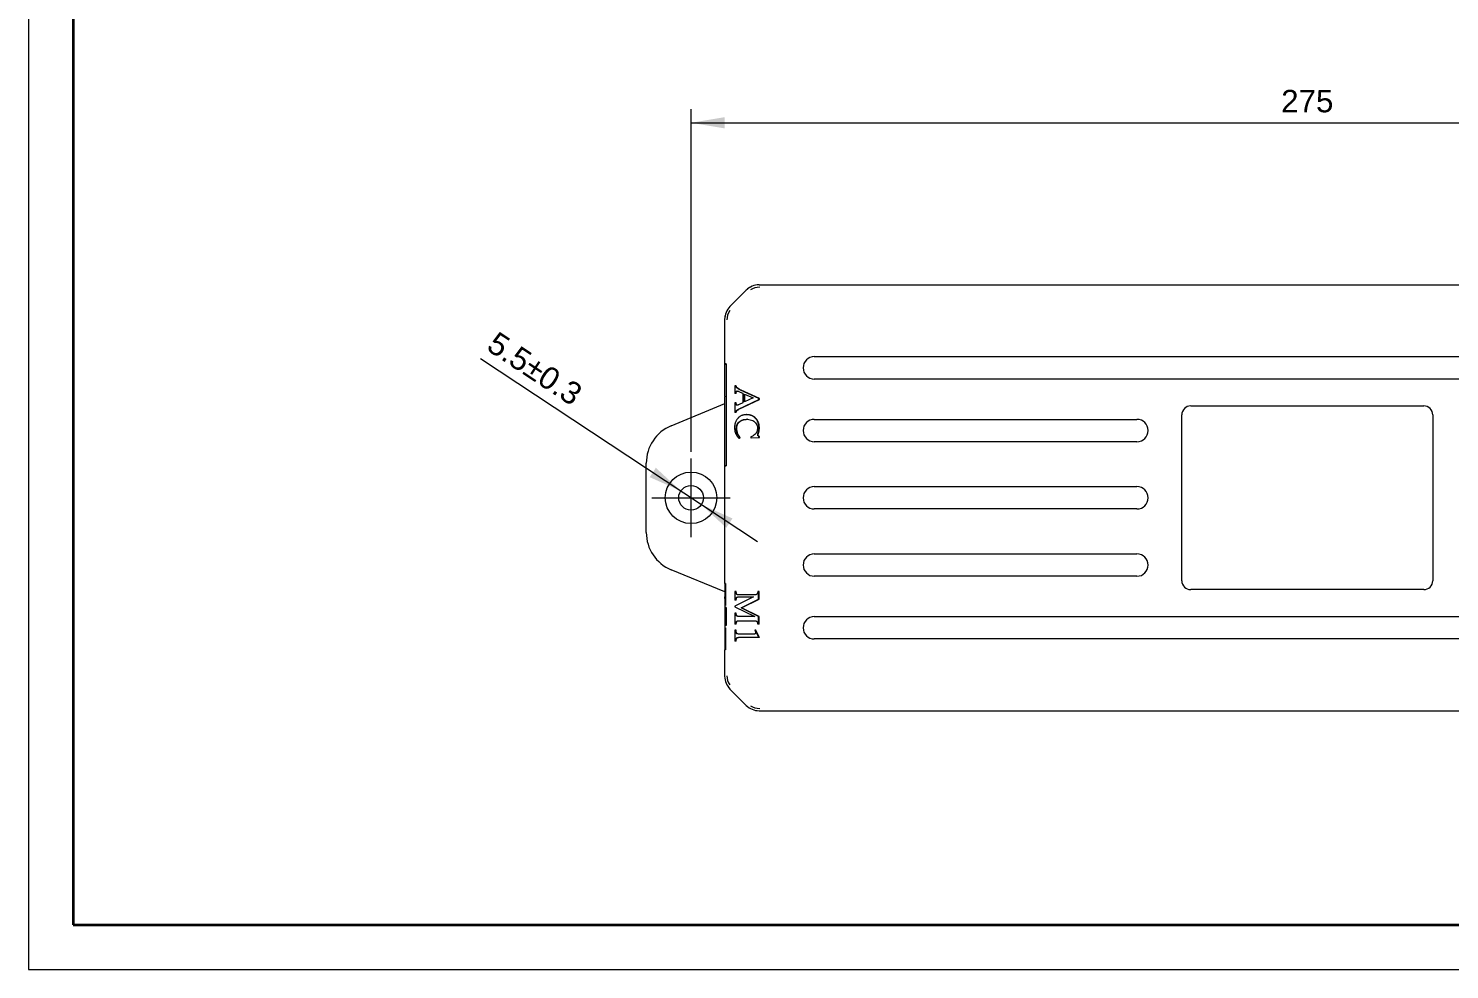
# Model space of a CAD drawing. Header units: millimetres. Extents: x -297 to 297, y -210 to 210.
# Drawn here: x -297 to 20.1, y -210 to 0 of the extents above; entities that cross this region are included whole.
import ezdxf

# ---------------------------------------------------------------- set-up
doc = ezdxf.new("R2010")
doc.units = ezdxf.units.MM
doc.layers.get('0').update_dxf_attribs({"lineweight": 20})
doc.layers.add('粗实线层', color=7, linetype='Continuous', lineweight=35)
doc.layers.add('细实线层', color=7, linetype='Continuous', lineweight=18)
doc.styles.add('标准', font='')
doc.styles.get('标准').set_extended_font_data('arial')
doc.dimstyles.new('标准', dxfattribs={"dimscale": 1.5, "dimtxt": 3.333333, "dimasz": 5, "dimexe": 2, "dimexo": 1, "dimgap": 1.5, "dimtad": 1, "dimdec": 1, "dimdsep": 46, "dimtxsty": '标准', "dimcen": 2.5, "dimdle": 10, "dimclrd": 256, "dimclre": 256, "dimclrt": 7, "dimadec": 0, "dimazin": 0, "dimtfac": 0.714286, "dimtdec": 1, "dimtmove": 0, "dimatfit": 3, "dimfxl": 0, "dimtolj": 1, "dimarcsym": 0})
doc.dimstyles.new('标准$0', dxfattribs={"dimscale": 1.5, "dimtxt": 3.333333, "dimasz": 5, "dimexe": 2, "dimexo": 1, "dimgap": 1.5, "dimtad": 1, "dimdec": 1, "dimdsep": 46, "dimtxsty": '标准', "dimcen": 2.5, "dimdle": 10, "dimclrd": 256, "dimclre": 256, "dimclrt": 7, "dimadec": 0, "dimazin": 0, "dimtfac": 0.714286, "dimtdec": 1, "dimtmove": 0, "dimatfit": 3, "dimfxl": 0, "dimtolj": 1, "dimarcsym": 0})

# ---------------------------------------------------------------- blocks, each defined once
blk = doc.blocks.new('*X8')
for points in [[(-149.14, -21.05), (-141.64, -19.8), (-141.64, -22.3)], [(125.86, -21.05), (118.36, -19.8), (118.36, -22.3)]]:
    blk.add_hatch(color=256).paths.add_polyline_path(points, flags=0)
at = {"linetype": 'Continuous'}
for p, q in [((-149.14, -94.48), (-149.14, -18.05)), ((125.86, -94.73), (125.86, -18.05))]:
    blk.add_line(p, q, dxfattribs=at)
blk.add_line((-149.14, -21.05), (125.86, -21.05))
at = {"color": 7, "linetype": 'Continuous', "insert": (-11.64, -16.25), "char_height": 5, "width": 22.3399, "attachment_point": 5, "style": '标准'}
blk.add_mtext('275', dxfattribs=at)
blk = doc.blocks.new('*X12')
for points in [[(-151.43, -103.21), (-157, -98.04), (-158.38, -100.12)], [(-146.85, -106.25), (-139.9, -109.34), (-141.28, -111.43)]]:
    blk.add_hatch(color=256).paths.add_polyline_path(points, flags=0)
blk.add_line((-196.1, -73.68), (-134.33, -114.52))
at = {"color": 7, "linetype": 'Continuous', "insert": (-184.01, -75.92), "char_height": 5, "width": 45.282, "attachment_point": 5, "rotation": 326.5323, "style": '标准'}
blk.add_mtext('5.5%%P0.3', dxfattribs=at)
blk = doc.blocks.new('$CAXA_FRAME_13B17AC1$')
at = {"layer": '粗实线层'}
for p, q in [((-287, 200), (-287, -200)), ((-287, -200), (287, -200))]:
    blk.add_line(p, q, dxfattribs=at)
at = {"layer": '细实线层'}
for p, q in [((-297, 210), (-297, -210)), ((-297, -210), (297, -210))]:
    blk.add_line(p, q, dxfattribs=at)

msp = doc.modelspace()

# ---------------------------------------------------------------- linework, layer by layer
at = {"color": 7, "linetype": 'Continuous'}
for p, q in [((-140.47, -62.06), (-136.81, -58.4)), ((-133.98, -57.23), (110.7, -57.23)), ((-141.64, -74.83), (-141.64, -64.89)), ((-141.3, -74.83), (-141.64, -74.83)), ((-141.64, -82.05), (-141.64, -74.88)), ((-141.64, -74.88), (-141.3, -74.88)), ((-141.3, -74.83), (-141.3, -97.63)), ((-121.64, -73.23), (98.36, -73.23)), ((98.36, -78.23), (-121.64, -78.23)), ((-139.36, -79.73), (-139.36, -81.47)), ((-139.07, -79.73), (-139.36, -79.73)), ((-139.07, -81.47), (-139.36, -81.47)), ((-138.16, -81.13), (-137.6, -81.39)), ((-133.99, -82.59), (-138.08, -80.7)), ((-133.9, -82.59), (-137.99, -80.7)), ((-137.6, -81.39), (-137.6, -83.51)), ((-137.22, -83.33), (-137.22, -81.58)), ((-137.22, -81.58), (-135.27, -82.46)), ((-137.13, -83.29), (-137.13, -81.62)), ((-153.58, -88.68), (-141.59, -83.71)), ((-141.59, -97.58), (-141.59, -82.61)), ((-139.36, -83.51), (-139.36, -85.73)), ((-139.07, -83.51), (-139.36, -83.51)), ((-138.54, -84.97), (-133.99, -82.81)), ((-138.45, -84.97), (-133.9, -82.81)), ((-137.6, -83.51), (-138.44, -83.92)), ((-135.27, -82.46), (-137.22, -83.33)), ((-133.99, -82.81), (-133.99, -82.59)), ((-133.9, -82.59), (-133.99, -82.59)), ((-133.9, -82.81), (-133.99, -82.81)), ((-133.9, -82.81), (-133.9, -82.59)), ((-37.64, -84.23), (14.36, -84.23)), ((-139.07, -85.73), (-139.36, -85.73)), ((-121.64, -87.23), (-49.64, -87.23)), ((-39.64, -123.23), (-39.64, -86.23)), ((16.36, -86.23), (16.36, -123.23)), ((-138.42, -91.47), (-138.25, -91.29)), ((-138.33, -91.47), (-138.16, -91.29)), ((-138.16, -91.29), (-138.25, -91.29)), ((-135.81, -91.13), (-135.78, -91.35)), ((-135.78, -91.35), (-133.99, -91.27)), ((-135.69, -91.35), (-133.9, -91.27)), ((-133.99, -91.27), (-133.99, -91.09)), ((-133.9, -91.09), (-133.99, -91.09)), ((-133.9, -91.27), (-133.99, -91.27)), ((-133.9, -91.27), (-133.9, -91.09)), ((-49.64, -92.23), (-121.64, -92.23)), ((-159.14, -112.47), (-159.14, -96.99)), ((-149.14, -113.48), (-149.14, -95.98)), ((-141.64, -123.83), (-141.64, -97.63)), ((-141.3, -97.63), (-141.64, -97.63)), ((-141.59, -97.58), (-141.3, -97.58)), ((-121.64, -102.23), (-49.64, -102.23)), ((-157.89, -104.73), (-140.39, -104.73)), ((-49.64, -107.23), (-121.64, -107.23)), ((-121.64, -117.23), (-49.64, -117.23)), ((-141.59, -125.75), (-153.58, -120.78)), ((-49.64, -122.23), (-121.64, -122.23)), ((-141.43, -123.83), (-141.64, -123.83)), ((-141.59, -123.88), (-141.59, -126.85)), ((-141.43, -123.88), (-141.59, -123.88)), ((-141.43, -123.83), (-141.43, -128.73)), ((-139.36, -125.64), (-139.36, -127.6)), ((-139.07, -125.64), (-139.36, -125.64)), ((-135.19, -126.83), (-139.36, -128.94)), ((-135.12, -126.4), (-138.31, -126.4)), ((-138.31, -126.83), (-135.19, -126.83)), ((-133.98, -125.64), (-134.27, -125.64)), ((-134.07, -127.32), (-134.07, -125.64)), ((-133.98, -127.32), (-133.98, -125.64)), ((14.36, -125.23), (-37.64, -125.23)), ((-141.64, -127.41), (-141.64, -138.58)), ((-141.33, -129.23), (-141.43, -129.23)), ((-141.33, -129.23), (-141.33, -133.23)), ((-139.07, -127.6), (-139.36, -127.6)), ((-139.36, -128.94), (-139.36, -129.06)), ((-139.36, -129.06), (-134.94, -131.25)), ((-137.95, -129.28), (-134.07, -127.32)), ((-134.07, -131.22), (-137.95, -129.28)), ((-137.86, -129.28), (-137.95, -129.28)), ((-137.86, -129.28), (-133.98, -127.32)), ((-133.98, -131.22), (-137.86, -129.28)), ((-133.98, -127.32), (-134.07, -127.32)), ((-139.36, -130.48), (-139.36, -132.93)), ((-139.07, -130.48), (-139.36, -130.48)), ((-139.07, -132.93), (-139.36, -132.93)), ((-134.94, -131.25), (-138.31, -131.25)), ((-138.31, -132.17), (-135.12, -132.17)), ((-133.98, -132.93), (-134.27, -132.93)), ((-134.07, -132.93), (-134.07, -131.22)), ((-133.98, -131.22), (-134.07, -131.22)), ((-133.98, -132.93), (-133.98, -131.22)), ((-121.64, -131.23), (98.36, -131.23)), ((-141.33, -133.23), (-141.43, -133.23)), ((-141.43, -133.73), (-141.43, -138.63)), ((-139.36, -134.29), (-139.36, -136.72)), ((-139.07, -134.29), (-139.36, -134.29)), ((-138.98, -134.9), (-139.07, -134.9)), ((-135.08, -135.14), (-138.54, -135.14)), ((-133.9, -135.88), (-138.54, -135.88)), ((-134.67, -134.26), (-134.91, -134.26)), ((-133.99, -135.88), (-134.76, -134.26)), ((-133.9, -135.88), (-134.67, -134.26)), ((98.36, -136.23), (-121.64, -136.23)), ((-141.43, -138.58), (-141.64, -138.58)), ((-141.64, -144.57), (-141.64, -138.63)), ((-141.43, -138.63), (-141.64, -138.63)), ((-139.07, -136.72), (-139.36, -136.72)), ((-140.47, -147.4), (-136.81, -151.06)), ((-133.98, -152.23), (110.7, -152.23))]:
    msp.add_line(p, q, dxfattribs=at)
for radius in [5.75, 2.75]:
    msp.add_circle((-149.14, -104.73), radius, dxfattribs=at)
for centre, radius, start, end in [((-133.78, -61.74), 4.01, 90.7149, 122.1216), ((-137.13, -65.1), 4.01, 147.873, 179.2905), ((-121.64, -75.73), 2.5, 90, 270), ((-140.64, -82.05), 1, 180, 190.7209), ((-143.59, -82.61), 2, 0, 10.7209), ((-134.82, -73.92), 7.48, 242.6528, 244.9292), ((-37.64, -86.23), 2, 90, 180), ((14.36, -86.23), 2, 0, 90), ((-150.14, -96.99), 9, 112.5, 180), ((-136.64, -91.09), 3.87, 88.6929, 90.0062), ((-121.64, -89.73), 2.5, 90, 270), ((-49.64, -89.73), 2.5, 270, 90), ((-136.29, -89.16), 3.15, 194.051, 201.3564), ((-136.59, -89.25), 2.83, 206.3921, 207.1804), ((-136.45, -89.18), 2.99, 207.1929, 209.7161), ((-136.38, -89.37), 2.58, 187.3873, 195.1936), ((-136.48, -89.4), 2.48, 195.2312, 203.2329), ((-121.64, -104.73), 2.5, 90, 270), ((-49.64, -104.73), 2.5, 270, 90), ((-150.14, -112.47), 9, 180, 247.5), ((-121.64, -119.73), 2.5, 90, 270), ((-49.64, -119.73), 2.5, 270, 90), ((-37.64, -123.23), 2, 180, 270), ((14.36, -123.23), 2, 270, 360), ((-140.64, -127.41), 1, 169.2791, 180), ((-143.59, -126.85), 2, 349.2791, 0), ((-121.64, -133.73), 2.5, 90, 270), ((-137.13, -144.37), 4.01, 180.7149, 212.1216), ((-133.78, -147.72), 4.01, 237.873, 269.2905)]:
    msp.add_arc(centre, radius, start, end, dxfattribs=at)
for centre, major_axis, ratio, start_param, end_param in [((-133.98, -61.23), (1.53, -3.7), 0.999822, 2.748957, 3.534229), ((-133.98, -61.23), (1.53, -3.7), 0.999822, 3.27247, 3.534229), ((-137.64, -64.89), (3.7, -1.53), 0.999822, 2.748957, 3.534229), ((-137.64, -64.89), (3.7, -1.53), 0.999822, 3.34526, 3.534229), ((-141.43, -128.73), (0, 0.5), 0.017455, 4.712389, 6.283185), ((-141.43, -133.73), (0, -0.5), 0.017455, 4.712389, 6.283185), ((-137.64, -144.57), (3.7, 1.53), 0.999822, 2.748957, 3.534229), ((-137.64, -144.57), (3.7, 1.53), 0.999822, 3.27247, 3.534229), ((-133.98, -148.23), (1.53, 3.7), 0.999822, 2.748957, 3.534229), ((-133.98, -148.23), (1.53, 3.7), 0.999822, 3.34526, 3.534229)]:
    msp.add_ellipse(centre, major_axis=major_axis, ratio=ratio, start_param=start_param, end_param=end_param, dxfattribs=at)
for points, knots in [([(-138.83, -80.28), (-138.9, -80.24), (-139.01, -80.14), (-139.12, -79.95), (-139.15, -79.8), (-139.16, -79.73)], [0, 0, 0, 0, 374.06981, 707.049911, 1065.430266, 1065.430266, 1065.430266, 1065.430266]), ([(-139.16, -81.47), (-139.16, -81.38), (-139.15, -81.22), (-139.09, -81.03), (-138.98, -80.92), (-138.89, -80.9), (-138.85, -80.9)], [0, 0, 0, 0, 518.026315, 859.812038, 1100.146693, 1337.842075, 1337.842075, 1337.842075, 1337.842075]), ([(-138.74, -80.28), (-138.77, -80.27), (-138.81, -80.23), (-138.88, -80.17), (-138.93, -80.11), (-138.97, -80.05), (-139.01, -79.97), (-139.04, -79.9), (-139.06, -79.82), (-139.07, -79.76), (-139.07, -79.73)], [0, 0, 0, 0, 329.243232, 645.261165, 952.014608, 1253.790378, 1555.049036, 1860.235745, 2173.591713, 2499.00364, 2499.00364, 2499.00364, 2499.00364]), ([(-139.07, -81.47), (-139.07, -81.45), (-139.07, -81.4), (-139.06, -81.34), (-139.06, -81.29), (-139.05, -81.26), (-139.05, -81.26)], [0, 0, 0, 0, 429.021246, 831.050028, 1206.729517, 1336.733616, 1336.733616, 1336.733616, 1336.733616]), ([(-139.05, -81.26), (-139.05, -81.24), (-139.05, -81.22), (-139.04, -81.17), (-139.02, -81.12), (-139.01, -81.08), (-138.99, -81.04), (-138.97, -81.01), (-138.95, -80.98), (-138.92, -80.95), (-138.89, -80.93), (-138.87, -80.92), (-138.85, -80.91), (-138.84, -80.91)], [0, 0, 0, 0, 286.666063, 710.568812, 1104.033497, 1469.033562, 1808.039914, 2124.133631, 2421.109792, 2703.535205, 2976.707422, 3246.469679, 3395.963028, 3395.963028, 3395.963028, 3395.963028]), ([(-138.08, -80.7), (-138.18, -80.65), (-138.36, -80.56), (-138.61, -80.42), (-138.77, -80.33), (-138.83, -80.28)], [0, 0, 0, 0, 408.633144, 761.15982, 1062.155865, 1062.155865, 1062.155865, 1062.155865]), ([(-138.25, -80.57), (-138.31, -80.54), (-138.42, -80.48), (-138.56, -80.4), (-138.67, -80.33), (-138.72, -80.3), (-138.74, -80.28)], [0, 0, 0, 0, 410.95363, 894.538208, 1118.881446, 1331.646003, 1331.646003, 1331.646003, 1331.646003]), ([(-138.91, -84.07), (-138.94, -84.07), (-139.02, -84.05), (-139.1, -83.93), (-139.15, -83.75), (-139.16, -83.6), (-139.16, -83.51)], [0, 0, 0, 0, 214.480448, 447.958649, 799.591624, 1340.240618, 1340.240618, 1340.240618, 1340.240618]), ([(-139.16, -85.73), (-139.16, -85.68), (-139.15, -85.58), (-139.12, -85.45), (-139.08, -85.37), (-139.06, -85.34)], [0, 0, 0, 0, 403.688327, 751.373429, 1070.350657, 1070.350657, 1070.350657, 1070.350657]), ([(-139.06, -83.67), (-139.06, -83.66), (-139.06, -83.63), (-139.07, -83.57), (-139.07, -83.53), (-139.07, -83.51)], [0, 0, 0, 0, 226.161798, 633.007581, 1067.492256, 1067.492256, 1067.492256, 1067.492256]), ([(-139.07, -85.73), (-139.07, -85.69), (-139.06, -85.62), (-139.05, -85.53), (-139.03, -85.48), (-139.03, -85.46), (-139.03, -85.45)], [0, 0, 0, 0, 531.869588, 1026.387806, 1263.01607, 1342.474471, 1342.474471, 1342.474471, 1342.474471]), ([(-138.84, -84.07), (-138.84, -84.07), (-138.86, -84.07), (-138.87, -84.06), (-138.9, -84.05), (-138.93, -84.03), (-138.95, -84.01), (-138.98, -83.98), (-139, -83.94), (-139.02, -83.89), (-139.03, -83.85), (-139.04, -83.8), (-139.05, -83.75), (-139.06, -83.71), (-139.06, -83.68), (-139.06, -83.67)], [0, 0, 0, 0, 17.027239, 258.103745, 494.78667, 733.676456, 981.197059, 1243.13821, 1828.071936, 2159.047639, 2518.889319, 2909.498787, 3332.362928, 3788.653419, 3987.061728, 3987.061728, 3987.061728, 3987.061728]), ([(-139.06, -85.34), (-139.04, -85.3), (-138.96, -85.21), (-138.78, -85.1), (-138.63, -85.02), (-138.54, -84.97)], [0, 0, 0, 0, 224.176401, 567.989895, 1068.527138, 1068.527138, 1068.527138, 1068.527138]), ([(-139.03, -85.45), (-139.02, -85.44), (-139.01, -85.42), (-139, -85.38), (-138.98, -85.35), (-138.97, -85.34)], [0, 0, 0, 0, 268.270228, 670.289787, 1068.754776, 1068.754776, 1068.754776, 1068.754776]), ([(-138.97, -85.34), (-138.97, -85.33), (-138.96, -85.32), (-138.94, -85.3), (-138.93, -85.28), (-138.9, -85.25), (-138.85, -85.21), (-138.79, -85.16), (-138.72, -85.12), (-138.64, -85.07), (-138.57, -85.03), (-138.5, -85), (-138.47, -84.98), (-138.45, -84.97)], [0, 0, 0, 0, 126.176009, 261.886217, 407.880741, 564.758023, 912.894816, 1309.224861, 1755.593018, 2253.246506, 2803.046429, 3097.705545, 3405.611451, 3405.611451, 3405.611451, 3405.611451]), ([(-138.44, -83.92), (-138.5, -83.95), (-138.62, -84), (-138.75, -84.04), (-138.81, -84.06), (-138.82, -84.06)], [0, 0, 0, 0, 569.740439, 993.430627, 1066.053902, 1066.053902, 1066.053902, 1066.053902]), ([(-138.74, -87.05), (-138.77, -87.09), (-138.83, -87.16), (-138.93, -87.31), (-139.05, -87.5), (-139.17, -87.74), (-139.27, -87.99), (-139.35, -88.25), (-139.4, -88.52), (-139.43, -88.8), (-139.44, -88.98), (-139.44, -89.08)], [0, 0, 0, 0, 180.230718, 358.561781, 710.723819, 1059.204417, 1406.735773, 1756.07885, 2109.958648, 2471.003812, 2841.6968, 2841.6968, 2841.6968, 2841.6968]), ([(-139.05, -89.33), (-139.05, -89.12), (-139.01, -88.72), (-138.79, -88.18), (-138.55, -87.9), (-138.42, -87.78)], [0, 0, 0, 0, 402.163983, 738.013305, 1074.545605, 1074.545605, 1074.545605, 1074.545605]), ([(-138.96, -89.33), (-138.96, -89.25), (-138.96, -89.1), (-138.93, -88.87), (-138.88, -88.65), (-138.81, -88.45), (-138.72, -88.26), (-138.63, -88.11), (-138.55, -88), (-138.48, -87.92), (-138.41, -87.85), (-138.35, -87.8), (-138.33, -87.78)], [0, 0, 0, 0, 435.756438, 849.572347, 1245.15287, 1626.751179, 1999.117035, 2367.375236, 2551.703665, 2736.999305, 2923.918452, 3113.101626, 3113.101626, 3113.101626, 3113.101626]), ([(-136.78, -86.18), (-136.83, -86.18), (-136.93, -86.19), (-137.08, -86.2), (-137.23, -86.21), (-137.42, -86.24), (-137.64, -86.3), (-137.9, -86.39), (-138.14, -86.52), (-138.32, -86.64), (-138.46, -86.75), (-138.56, -86.85), (-138.65, -86.94), (-138.71, -87.01), (-138.74, -87.05)], [0, 0, 0, 0, 256.126679, 505.647643, 749.078625, 986.979508, 1448.481737, 1895.653783, 2334.449684, 2771.246315, 2991.042884, 3212.788313, 3437.278507, 3665.285488, 3665.285488, 3665.285488, 3665.285488]), ([(-138.42, -87.78), (-138.29, -87.66), (-137.97, -87.45), (-137.36, -87.26), (-136.9, -87.22), (-136.64, -87.22)], [0, 0, 0, 0, 293.055867, 636.048239, 1065.478926, 1065.478926, 1065.478926, 1065.478926]), ([(-138.33, -87.78), (-138.3, -87.76), (-138.25, -87.71), (-138.16, -87.65), (-138.07, -87.59), (-137.94, -87.51), (-137.78, -87.43), (-137.56, -87.36), (-137.33, -87.29), (-137.08, -87.25), (-136.87, -87.23), (-136.72, -87.22), (-136.66, -87.22), (-136.64, -87.22)], [0, 0, 0, 0, 199.866539, 400.242308, 601.741492, 804.965926, 1218.772129, 1646.207479, 2091.237714, 2557.349991, 3047.553676, 3302.541483, 3397.99578, 3397.99578, 3397.99578, 3397.99578]), ([(-134.75, -87.03), (-134.79, -87), (-134.85, -86.93), (-134.95, -86.83), (-135.06, -86.74), (-135.2, -86.63), (-135.39, -86.51), (-135.64, -86.39), (-135.9, -86.3), (-136.18, -86.23), (-136.47, -86.19), (-136.68, -86.18), (-136.78, -86.18)], [0, 0, 0, 0, 190.499594, 378.203876, 563.66493, 747.454607, 1112.23234, 1477.466609, 1847.92153, 2228.158544, 2622.393567, 3034.407309, 3034.407309, 3034.407309, 3034.407309]), ([(-134.66, -87.03), (-134.7, -87), (-134.76, -86.93), (-134.86, -86.83), (-134.97, -86.74), (-135.11, -86.63), (-135.31, -86.51), (-135.55, -86.39), (-135.81, -86.3), (-136.09, -86.23), (-136.38, -86.19), (-136.59, -86.18), (-136.69, -86.18)], [0, 0, 0, 0, 190.38932, 377.984946, 563.338643, 747.02193, 1111.588505, 1476.611351, 1846.851828, 2226.868735, 2620.875548, 3032.650789, 3032.650789, 3032.650789, 3032.650789]), ([(-136.55, -87.22), (-136.34, -87.23), (-135.93, -87.27), (-135.38, -87.47), (-135.08, -87.68), (-134.95, -87.8)], [0, 0, 0, 0, 383.523677, 738.126131, 1052.34719, 1052.34719, 1052.34719, 1052.34719]), ([(-134.95, -87.8), (-134.82, -87.93), (-134.59, -88.2), (-134.37, -88.7), (-134.33, -89.04), (-134.33, -89.22)], [0, 0, 0, 0, 366.885622, 696.041786, 1045.256133, 1045.256133, 1045.256133, 1045.256133]), ([(-133.99, -89.11), (-133.99, -89.01), (-134, -88.81), (-134.03, -88.52), (-134.09, -88.24), (-134.18, -87.98), (-134.28, -87.72), (-134.42, -87.48), (-134.55, -87.29), (-134.66, -87.14), (-134.72, -87.07), (-134.75, -87.03)], [0, 0, 0, 0, 366.945374, 721.743114, 1067.084989, 1405.871817, 1741.15805, 2076.077398, 2413.757428, 2584.63273, 2757.323806, 2757.323806, 2757.323806, 2757.323806]), ([(-133.9, -89.11), (-133.9, -89.01), (-133.91, -88.81), (-133.94, -88.52), (-134, -88.24), (-134.09, -87.98), (-134.19, -87.72), (-134.33, -87.48), (-134.46, -87.29), (-134.57, -87.14), (-134.63, -87.07), (-134.66, -87.03)], [0, 0, 0, 0, 366.733713, 721.3268, 1066.469475, 1405.060885, 1740.153719, 2074.879879, 2412.36513, 2583.141868, 2755.733332, 2755.733332, 2755.733332, 2755.733332]), ([(-139.44, -89.08), (-139.44, -89.13), (-139.44, -89.24), (-139.42, -89.45), (-139.39, -89.68), (-139.36, -89.85), (-139.34, -89.92)], [0, 0, 0, 0, 260.208537, 516.364614, 1018.053671, 1353.449206, 1353.449206, 1353.449206, 1353.449206]), ([(-139.22, -90.3), (-139.2, -90.35), (-139.17, -90.42), (-139.14, -90.49), (-139.12, -90.51)], [0, 0, 0, 0, 520.001832, 762.55786, 762.55786, 762.55786, 762.55786]), ([(-138.85, -90.38), (-138.89, -90.27), (-138.97, -90.05), (-139.04, -89.7), (-139.05, -89.46), (-139.05, -89.33)], [0, 0, 0, 0, 345.28545, 697.117515, 1075.447335, 1075.447335, 1075.447335, 1075.447335]), ([(-139.04, -90.66), (-139.03, -90.69), (-138.99, -90.76), (-138.91, -90.88), (-138.83, -90.99), (-138.79, -91.04), (-138.79, -91.05)], [0, 0, 0, 0, 244.079224, 744.310618, 1265.078973, 1351.422376, 1351.422376, 1351.422376, 1351.422376]), ([(-138.94, -89.71), (-138.95, -89.67), (-138.95, -89.6), (-138.96, -89.47), (-138.96, -89.38), (-138.96, -89.33)], [0, 0, 0, 0, 275.601786, 671.03611, 1073.531025, 1073.531025, 1073.531025, 1073.531025]), ([(-138.25, -91.29), (-138.34, -91.19), (-138.5, -90.99), (-138.7, -90.69), (-138.8, -90.48), (-138.85, -90.38)], [0, 0, 0, 0, 390.372226, 746.348276, 1074.068457, 1074.068457, 1074.068457, 1074.068457]), ([(-138.79, -91.05), (-138.75, -91.09), (-138.68, -91.19), (-138.56, -91.33), (-138.47, -91.43), (-138.42, -91.47)], [0, 0, 0, 0, 304.569471, 681.716036, 1074.273728, 1074.273728, 1074.273728, 1074.273728]), ([(-138.4, -90.99), (-138.44, -90.94), (-138.52, -90.82), (-138.65, -90.62), (-138.72, -90.46), (-138.76, -90.38)], [0, 0, 0, 0, 271.673657, 676.559789, 1072.952695, 1072.952695, 1072.952695, 1072.952695]), ([(-138.16, -91.29), (-138.22, -91.22), (-138.3, -91.12), (-138.38, -91.02), (-138.4, -90.99)], [0, 0, 0, 0, 568.140664, 759.249995, 759.249995, 759.249995, 759.249995]), ([(-134.69, -90.36), (-134.76, -90.46), (-134.96, -90.66), (-135.33, -90.92), (-135.64, -91.06), (-135.81, -91.13)], [0, 0, 0, 0, 286.882308, 630.115695, 1051.107757, 1051.107757, 1051.107757, 1051.107757]), ([(-134.33, -89.22), (-134.33, -89.37), (-134.36, -89.65), (-134.48, -90.04), (-134.61, -90.26), (-134.69, -90.36)], [0, 0, 0, 0, 381.278344, 716.339979, 1045.438876, 1045.438876, 1045.438876, 1045.438876]), ([(-134.27, -90.68), (-134.27, -90.65), (-134.25, -90.56), (-134.21, -90.38), (-134.16, -90.23), (-134.13, -90.14)], [0, 0, 0, 0, 174.965228, 509.912892, 1042.79117, 1042.79117, 1042.79117, 1042.79117]), ([(-133.99, -91.09), (-134.05, -91.04), (-134.15, -90.96), (-134.25, -90.82), (-134.27, -90.73), (-134.27, -90.68)], [0, 0, 0, 0, 455.853968, 784.985426, 1043.345494, 1043.345494, 1043.345494, 1043.345494]), ([(-134.18, -90.68), (-134.18, -90.68), (-134.18, -90.67), (-134.18, -90.65), (-134.18, -90.64), (-134.17, -90.61), (-134.17, -90.59), (-134.16, -90.55), (-134.15, -90.5), (-134.13, -90.42), (-134.1, -90.34), (-134.07, -90.24), (-134.05, -90.18), (-134.04, -90.14)], [0, 0, 0, 0, 79.240927, 174.952038, 287.420801, 416.84174, 563.358419, 727.084289, 1106.521585, 1555.794158, 2075.42718, 2665.891984, 3327.628663, 3327.628663, 3327.628663, 3327.628663]), ([(-133.9, -91.09), (-133.91, -91.08), (-133.93, -91.06), (-133.98, -91.03), (-134.02, -90.99), (-134.07, -90.94), (-134.11, -90.89), (-134.14, -90.84), (-134.17, -90.79), (-134.18, -90.74), (-134.18, -90.71), (-134.18, -90.69), (-134.18, -90.68)], [0, 0, 0, 0, 250.077704, 489.688706, 938.857724, 1350.862347, 1729.696472, 2080.230762, 2408.327726, 2720.836771, 2873.741812, 3025.648599, 3025.648599, 3025.648599, 3025.648599]), ([(-134.13, -90.14), (-134.12, -90.1), (-134.1, -90.03), (-134.06, -89.87), (-134.02, -89.66), (-134, -89.44), (-133.99, -89.25), (-133.99, -89.16), (-133.99, -89.11)], [0, 0, 0, 0, 214.131949, 433.929374, 891.079713, 1372.66134, 1622.929819, 1879.615267, 1879.615267, 1879.615267, 1879.615267]), ([(-134.04, -90.14), (-134.03, -90.1), (-134.01, -90.03), (-133.97, -89.87), (-133.93, -89.66), (-133.91, -89.44), (-133.9, -89.25), (-133.9, -89.16), (-133.9, -89.11)], [0, 0, 0, 0, 214.010947, 433.68417, 890.576183, 1371.88568, 1622.012737, 1878.553138, 1878.553138, 1878.553138, 1878.553138]), ([(-139.02, -126.21), (-139.05, -126.16), (-139.1, -126.06), (-139.14, -125.87), (-139.15, -125.72), (-139.16, -125.64)], [0, 0, 0, 0, 299.599706, 678.224072, 1158.661571, 1158.661571, 1158.661571, 1158.661571]), ([(-138.93, -126.21), (-138.94, -126.19), (-138.97, -126.15), (-138.99, -126.1), (-139.01, -126.03), (-139.03, -125.97), (-139.05, -125.89), (-139.06, -125.81), (-139.06, -125.73), (-139.07, -125.67), (-139.07, -125.64)], [0, 0, 0, 0, 275.518988, 567.381001, 877.923788, 1208.908265, 1561.622522, 1936.977372, 2335.586708, 2757.831961, 2757.831961, 2757.831961, 2757.831961]), ([(-138.31, -126.4), (-138.43, -126.4), (-138.64, -126.39), (-138.89, -126.33), (-139, -126.25), (-139.02, -126.21)], [0, 0, 0, 0, 569.964974, 929.943511, 1158.666239, 1158.666239, 1158.666239, 1158.666239]), ([(-139.02, -127), (-139, -126.97), (-138.93, -126.92), (-138.79, -126.87), (-138.57, -126.84), (-138.4, -126.83), (-138.31, -126.83)], [0, 0, 0, 0, 192.343579, 474.098178, 888.503603, 1476.286115, 1476.286115, 1476.286115, 1476.286115]), ([(-134.44, -126.22), (-134.48, -126.26), (-134.59, -126.33), (-134.83, -126.39), (-135.01, -126.4), (-135.12, -126.4)], [0, 0, 0, 0, 257.15107, 618.025144, 1136.654871, 1136.654871, 1136.654871, 1136.654871]), ([(-134.29, -125.9), (-134.31, -125.97), (-134.34, -126.08), (-134.41, -126.18), (-134.44, -126.22)], [0, 0, 0, 0, 456.766478, 814.614892, 814.614892, 814.614892, 814.614892]), ([(-139.16, -127.6), (-139.15, -127.51), (-139.14, -127.35), (-139.09, -127.15), (-139.04, -127.04), (-139.02, -127)], [0, 0, 0, 0, 517.107656, 894.931315, 1163.334001, 1163.334001, 1163.334001, 1163.334001]), ([(-139.07, -127.6), (-139.07, -127.56), (-139.06, -127.5), (-139.05, -127.42), (-139.05, -127.38), (-139.05, -127.37)], [0, 0, 0, 0, 526.911472, 1014.415066, 1162.879751, 1162.879751, 1162.879751, 1162.879751]), ([(-139.05, -127.37), (-139.04, -127.35), (-139.04, -127.31), (-139.02, -127.24), (-139, -127.16), (-138.98, -127.1), (-138.96, -127.06), (-138.94, -127.02), (-138.93, -127.01), (-138.93, -127)], [0, 0, 0, 0, 368.67535, 872.774618, 1331.167696, 1745.457904, 2117.870519, 2289.375538, 2451.685569, 2451.685569, 2451.685569, 2451.685569]), ([(-138.95, -131.09), (-138.99, -131.06), (-139.07, -130.96), (-139.15, -130.75), (-139.16, -130.58), (-139.16, -130.48)], [0, 0, 0, 0, 283.658351, 653.846718, 1175.033619, 1175.033619, 1175.033619, 1175.033619]), ([(-139.16, -132.93), (-139.15, -132.84), (-139.14, -132.69), (-139.08, -132.49), (-139.02, -132.38), (-138.98, -132.34)], [0, 0, 0, 0, 504.952762, 886.850731, 1181.576079, 1181.576079, 1181.576079, 1181.576079]), ([(-138.86, -131.09), (-138.87, -131.09), (-138.88, -131.07), (-138.91, -131.04), (-138.95, -131), (-138.99, -130.94), (-139.02, -130.86), (-139.04, -130.78), (-139.06, -130.69), (-139.06, -130.61), (-139.07, -130.54), (-139.07, -130.5), (-139.07, -130.48)], [0, 0, 0, 0, 165.869299, 333.982329, 681.45847, 1051.617197, 1451.885532, 1888.216998, 2365.274074, 2886.681258, 3164.963289, 3455.337855, 3455.337855, 3455.337855, 3455.337855]), ([(-139.07, -132.93), (-139.07, -132.9), (-139.06, -132.84), (-139.05, -132.76), (-139.04, -132.72), (-139.04, -132.7)], [0, 0, 0, 0, 507.813265, 981.054048, 1181.213326, 1181.213326, 1181.213326, 1181.213326]), ([(-139.04, -132.7), (-139.04, -132.69), (-139.03, -132.65), (-139.01, -132.58), (-138.99, -132.51), (-138.96, -132.45), (-138.93, -132.39), (-138.91, -132.36), (-138.89, -132.34)], [0, 0, 0, 0, 256.527337, 693.388022, 1099.004587, 1476.317489, 1828.987777, 2161.504442, 2161.504442, 2161.504442, 2161.504442]), ([(-138.98, -132.34), (-138.95, -132.3), (-138.84, -132.23), (-138.61, -132.18), (-138.42, -132.17), (-138.31, -132.17)], [0, 0, 0, 0, 253.109663, 625.255019, 1178.324309, 1178.324309, 1178.324309, 1178.324309]), ([(-138.31, -131.25), (-138.4, -131.25), (-138.57, -131.24), (-138.78, -131.19), (-138.9, -131.13), (-138.95, -131.09)], [0, 0, 0, 0, 497.418667, 878.265312, 1174.339346, 1174.339346, 1174.339346, 1174.339346]), ([(-135.12, -132.17), (-135.04, -132.17), (-134.89, -132.17), (-134.68, -132.2), (-134.57, -132.24), (-134.52, -132.26)], [0, 0, 0, 0, 473.05839, 853.705059, 1158.703977, 1158.703977, 1158.703977, 1158.703977]), ([(-134.52, -132.26), (-134.47, -132.28), (-134.38, -132.37), (-134.3, -132.61), (-134.28, -132.81), (-134.27, -132.93)], [0, 0, 0, 0, 227.441389, 584.513243, 1157.326003, 1157.326003, 1157.326003, 1157.326003]), ([(-139.07, -134.9), (-139.1, -134.87), (-139.13, -134.76), (-139.16, -134.56), (-139.16, -134.39), (-139.16, -134.29)], [0, 0, 0, 0, 235.561817, 616.001347, 1188.715595, 1188.715595, 1188.715595, 1188.715595]), ([(-139.16, -136.72), (-139.16, -136.61), (-139.15, -136.43), (-139.11, -136.21), (-139.07, -136.1), (-139.05, -136.07)], [0, 0, 0, 0, 599.017432, 978.729176, 1195.457162, 1195.457162, 1195.457162, 1195.457162]), ([(-138.98, -134.9), (-138.99, -134.89), (-139, -134.88), (-139.01, -134.86), (-139.02, -134.84), (-139.03, -134.8), (-139.04, -134.75), (-139.05, -134.68), (-139.06, -134.6), (-139.07, -134.51), (-139.07, -134.42), (-139.07, -134.35), (-139.07, -134.31), (-139.07, -134.29)], [0, 0, 0, 0, 131.485899, 274.758522, 430.821553, 600.456934, 982.677692, 1425.115138, 1930.102663, 2499.260273, 3133.768292, 3475.824311, 3834.537629, 3834.537629, 3834.537629, 3834.537629]), ([(-138.54, -135.14), (-138.63, -135.13), (-138.79, -135.11), (-138.98, -135.03), (-139.05, -134.94), (-139.07, -134.9)], [0, 0, 0, 0, 542.452451, 911.467779, 1189.12353, 1189.12353, 1189.12353, 1189.12353]), ([(-139.06, -136.56), (-139.06, -136.54), (-139.06, -136.48), (-139.05, -136.38), (-139.04, -136.3), (-139.02, -136.22), (-139.01, -136.16), (-138.99, -136.13), (-138.98, -136.1), (-138.97, -136.08), (-138.96, -136.07), (-138.96, -136.07)], [0, 0, 0, 0, 518.311997, 1152.070571, 1707.187219, 2185.282846, 2588.760816, 2763.716213, 2921.662126, 3063.543299, 3190.648755, 3190.648755, 3190.648755, 3190.648755]), ([(-139.05, -136.07), (-139.02, -136.03), (-138.94, -135.96), (-138.76, -135.9), (-138.62, -135.88), (-138.54, -135.88)], [0, 0, 0, 0, 290.73793, 671.176401, 1192.174929, 1192.174929, 1192.174929, 1192.174929]), ([(-138.77, -135.08), (-138.78, -135.08), (-138.81, -135.06), (-138.86, -135.04), (-138.91, -135.01), (-138.94, -134.98), (-138.95, -134.95), (-138.97, -134.93), (-138.98, -134.91), (-138.98, -134.9)], [0, 0, 0, 0, 269.16406, 885.340139, 1451.710577, 1721.993453, 1986.893392, 2249.207756, 2511.838812, 2511.838812, 2511.838812, 2511.838812]), ([(-138.96, -136.07), (-138.93, -136.04), (-138.89, -136), (-138.82, -135.96), (-138.76, -135.93), (-138.7, -135.91), (-138.62, -135.89), (-138.57, -135.89), (-138.54, -135.89), (-138.54, -135.89)], [0, 0, 0, 0, 590.33204, 916.364864, 1267.687508, 1648.054944, 2061.096682, 2510.320393, 2519.450758, 2519.450758, 2519.450758, 2519.450758]), ([(-134.74, -134.88), (-134.74, -134.93), (-134.76, -135.02), (-134.9, -135.13), (-135.01, -135.14), (-135.08, -135.14)], [0, 0, 0, 0, 333.417043, 663.983345, 1168.876402, 1168.876402, 1168.876402, 1168.876402]), ([(-134.91, -134.26), (-134.89, -134.3), (-134.87, -134.37), (-134.84, -134.46), (-134.83, -134.51), (-134.82, -134.53)], [0, 0, 0, 0, 490.829953, 922.032086, 1166.479512, 1166.479512, 1166.479512, 1166.479512]), ([(-134.82, -134.53), (-134.82, -134.54), (-134.81, -134.56), (-134.8, -134.6), (-134.79, -134.62), (-134.79, -134.64)], [0, 0, 0, 0, 336.847668, 769.397277, 1166.358448, 1166.358448, 1166.358448, 1166.358448]), ([(-134.79, -134.64), (-134.78, -134.66), (-134.76, -134.72), (-134.75, -134.8), (-134.74, -134.86), (-134.74, -134.88)], [0, 0, 0, 0, 425.568796, 814.827536, 1167.152592, 1167.152592, 1167.152592, 1167.152592]), ([(-139.07, -136.72), (-139.07, -136.7), (-139.07, -136.66), (-139.07, -136.61), (-139.06, -136.58), (-139.06, -136.56)], [0, 0, 0, 0, 491.859319, 959.239008, 1195.064332, 1195.064332, 1195.064332, 1195.064332])]:
    msp.add_open_spline(points, degree=3, knots=knots, dxfattribs=at)
for points in [[(-138.85, -80.9), (-138.8, -80.9), (-138.75, -80.91), (-138.7, -80.92)], [(-138.7, -80.92), (-138.63, -80.94), (-138.55, -80.96), (-138.48, -80.99)], [(-138.48, -80.99), (-138.37, -81.03), (-138.26, -81.08), (-138.16, -81.13)], [(-138.82, -84.06), (-138.85, -84.07), (-138.88, -84.07), (-138.91, -84.07)], [(-134.27, -125.64), (-134.27, -125.73), (-134.28, -125.81), (-134.29, -125.9)]]:
    msp.add_open_spline(points, degree=3, dxfattribs=at)

# ---------------------------------------------------------------- block references
at = {"layer": '粗实线层'}
msp.add_blockref('$CAXA_FRAME_13B17AC1$', (0, 0), dxfattribs=at)

# ---------------------------------------------------------------- dimensions: what is measured, and where the dimension line sits
at = {"color": 7, "linetype": 'Continuous'}
dim = msp.add_linear_dim(base=(125.86, -21.05), p1=(-149.14, -95.98), p2=(125.86, -96.23), text='275', dimstyle='标准$0', override={"dimsah": 1, "dimtzin": 0}, dxfattribs=at)
dim.commit()
dim.dimension.update_dxf_attribs({"geometry": '*X8', "text_midpoint": (-11.64, -16.25)})
dim = msp.add_diameter_dim_2p(p1=(-146.85, -106.25), p2=(-151.43, -103.21), text='5.5%%P0.3', dimstyle='标准', override={"dimpost": '%%C<>', "dimsah": 1, "dimtzin": 0}, dxfattribs=at)
dim.commit()
dim.dimension.update_dxf_attribs({"geometry": '*X12', "text_midpoint": (-186.66, -79.93), "dimtype": 163})

doc.saveas('drawing.dxf')
